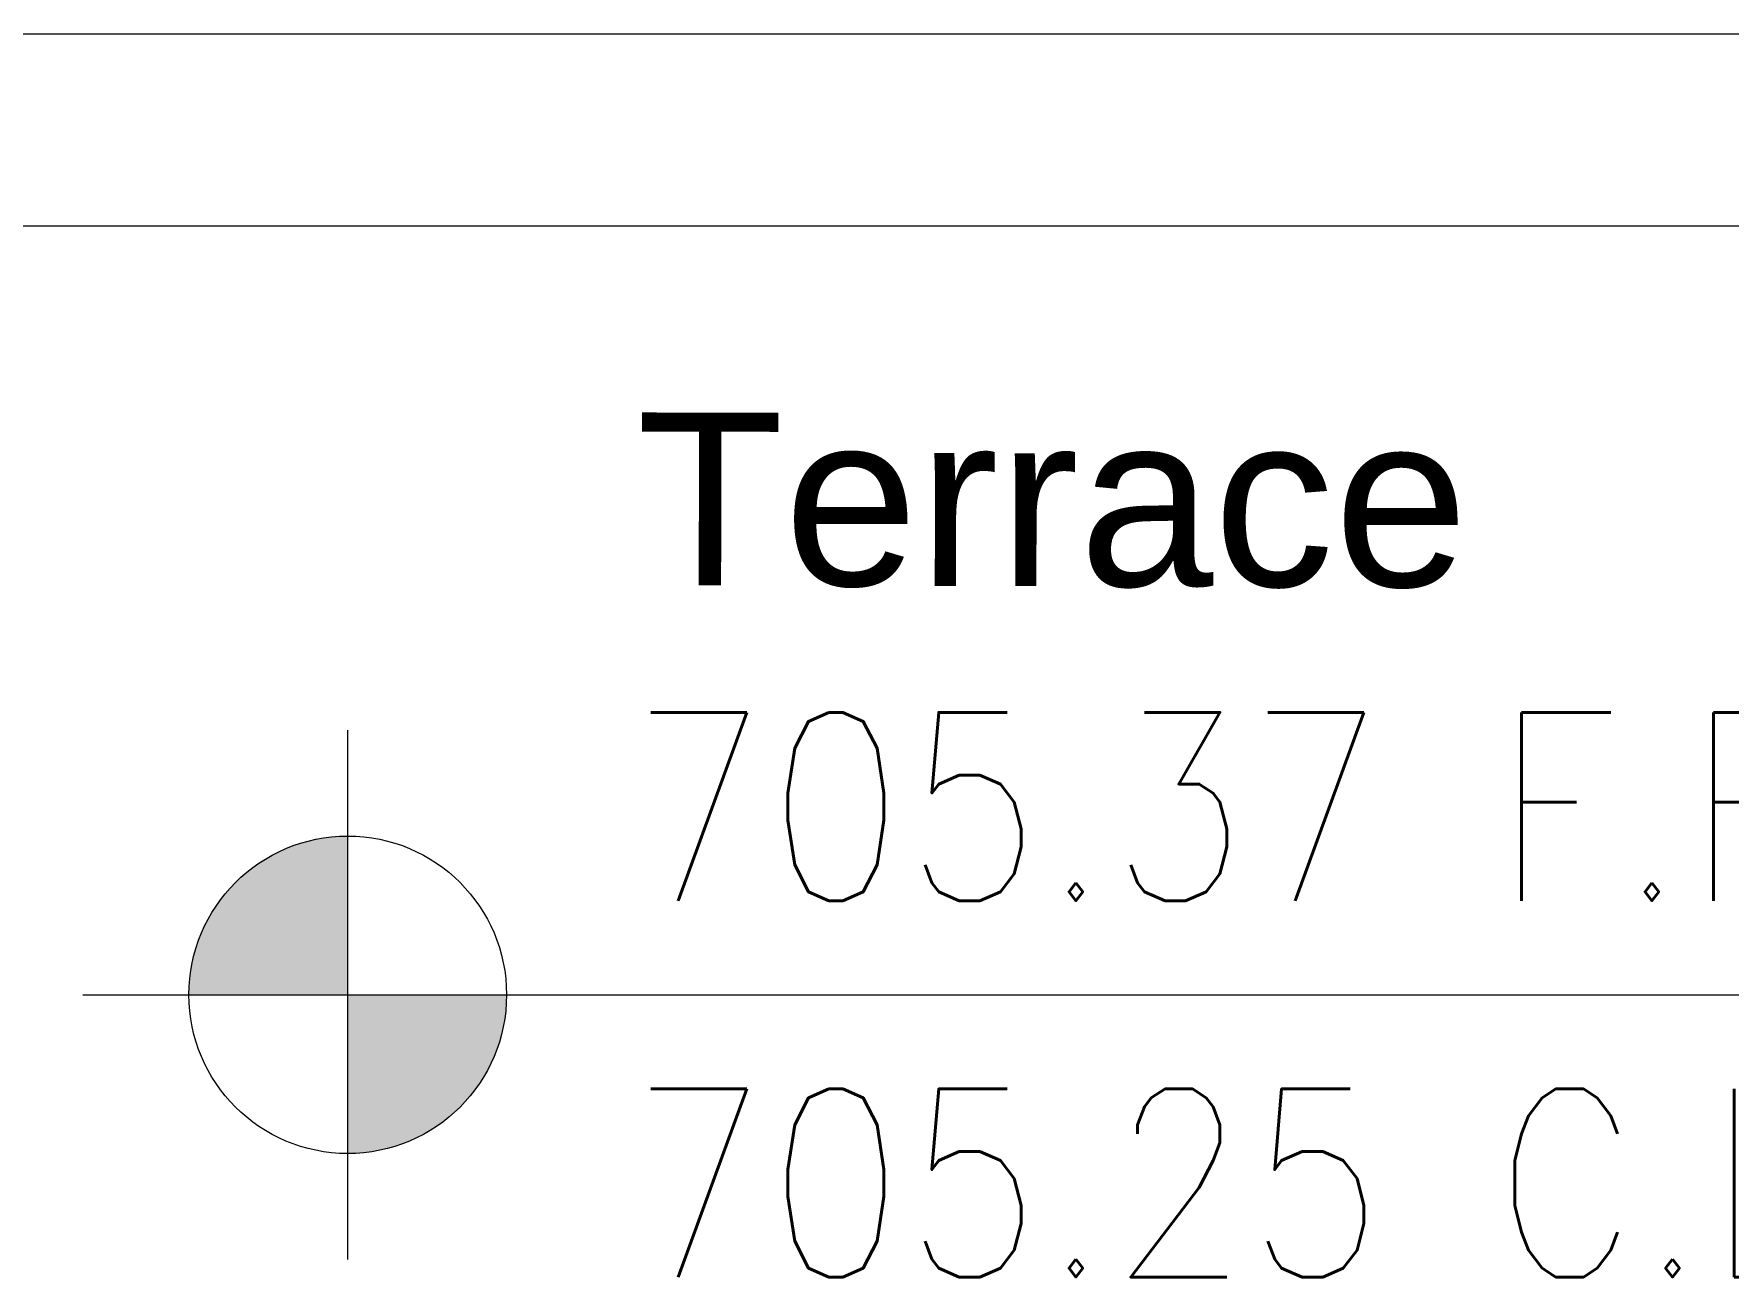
# Model space of a CAD drawing. Header units: metres. Extents: x -322116 to -321123, y -26723 to -26468.
# Drawn here: x -321654.816 to -321652.17, y -26533.847 to -26531.905 of the extents above; entities that cross this region are included whole.
import ezdxf

# ---------------------------------------------------------------- set-up
doc = ezdxf.new("R2010")
doc.units = ezdxf.units.M
doc.header["$LTSCALE"] = 7
doc.header["$MEASUREMENT"] = 0
for name, color, linetype, lineweight in [('1363TRXX-AS003$0$A-FLOR-IDEN', 4, 'Continuous', 18), ('A-ANNO-TXT3', 6, 'Continuous', 30), ('A-PATT', 8, 'Continuous', 5), ('A-WALL-BLWO', 7, 'Continuous', 40)]:
    doc.layers.add(name, color=color, linetype=linetype, lineweight=lineweight)
doc.styles.add('1363TRXX-AS003$0$EG_SIMPLEX', font='SIMPLEX.shx')
doc.styles.get("Standard").update_dxf_attribs({"font": 'romans.shx', "height": 0.5})

# ---------------------------------------------------------------- blocks, each defined once
blk = doc.blocks.new('1363TRXX-AS003$0$TAG-LEV-PL1')
h = blk.add_hatch(color=256)
h.paths.add_polyline_path([(0, 168.7, 0.414214), (-168.8, 0), (0, 0)])
h.paths.add_polyline_path([(168.7, 0), (0, 0), (0, -168.8, 0.414214)])
for p, q in [((0, -281.3), (0, 281.3)), ((-281.3, 0), (1859, 0))]:
    blk.add_line(p, q)
blk.add_circle((0, 0), 168.7)
at = {"style": '1363TRXX-AS003$0$EG_SIMPLEX', "width": 0.85}
for tag, p in [('F.F.L.', (450, 150)), ('C.L.', (450, -450))]:
    blk.add_attdef(tag, p, '', height=300, dxfattribs=at)
blk = doc.blocks.new('new tr')
at = {"layer": '1363TRXX-AS003$0$A-FLOR-IDEN'}
ref = blk.add_blockref('1363TRXX-AS003$0$TAG-LEV-PL1', (-321654.326, -26531.4063), dxfattribs=dict(at, xscale=0.0014700000362087, yscale=0.0014700000362087, zscale=0.0014700000362087))
ref.add_attrib('C.L.', '705.25 C.L', (-321653.885, -26531.8473), dxfattribs={"layer": '0', "height": 0.294, "rotation": 360, "style": '1363TRXX-AS003$0$EG_SIMPLEX', "width": 0.85})
ref.add_attrib('F.F.L.', '705.37 F.F.L', (-321653.885, -26531.2593), dxfattribs={"layer": '0', "height": 0.294, "rotation": 360, "style": '1363TRXX-AS003$0$EG_SIMPLEX', "width": 0.85})
at = {"layer": 'A-ANNO-TXT3', "lineweight": 5, "insert": (-321653.875, -26530.4967), "char_height": 0.27, "attachment_point": 1, "rotation": 359.9008}
blk.add_mtext_dynamic_manual_height_columns('\\A1;{\\fArial Unicode MS|b0|i0|c0|p34;Terrace}', width=4.735794, gutter_width=3.0774, heights=[1.9622], dxfattribs=at)

msp = doc.modelspace()

# ---------------------------------------------------------------- linework, layer by layer
at = {"layer": 'A-PATT'}
for p, q in [((-321668.2566, -26531.9053, 586.1059), (-321636.8485, -26531.9053, 586.1059)), ((-321658.1118, -26532.2053, 586.1059), (-321648.4118, -26532.2053, 586.1059))]:
    msp.add_line(p, q, dxfattribs=at)

# ---------------------------------------------------------------- block references
at = {"layer": 'A-WALL-BLWO'}
msp.add_blockref('new tr', (0, -2), dxfattribs=at)

doc.saveas('drawing.dxf')
